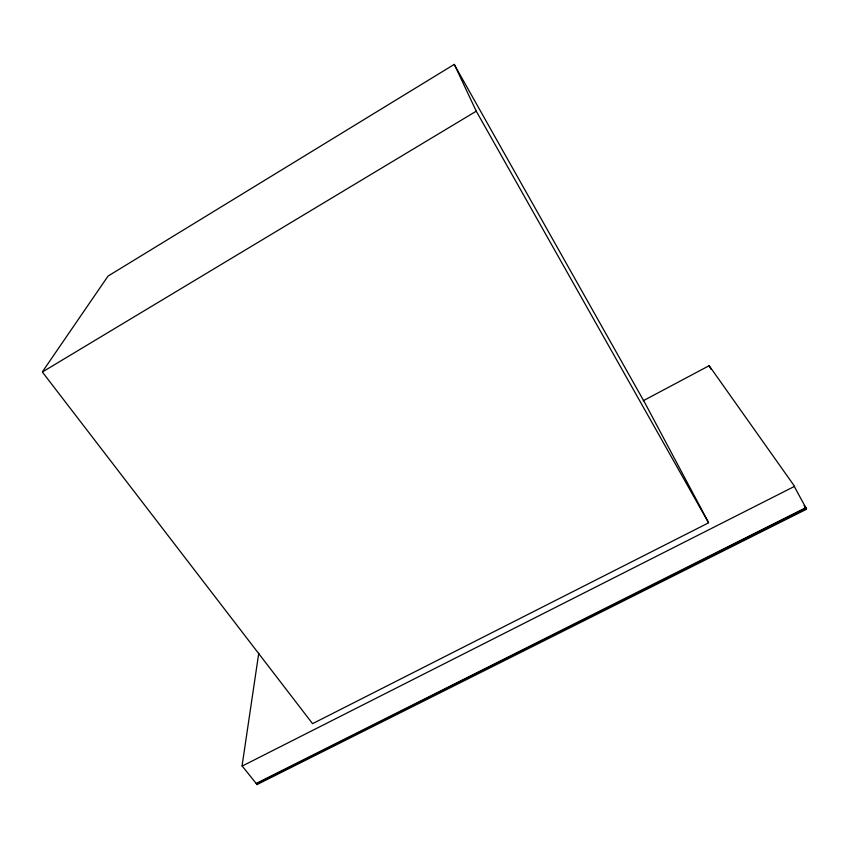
<?xml version="1.0" encoding="UTF-8"?>
<svg xmlns="http://www.w3.org/2000/svg" width="849" height="849" viewBox="0 0 849 849"><rect width="100%" height="100%" fill="white"/><g stroke="black" fill="none" stroke-linecap="round" stroke-linejoin="round"><path stroke-width="1.27" d="M708.522 522.697L476.268 111.187L454.289 64.365L108.035 276.095L42.45 371.724L42.652 372.393L312.559 723.666L708.193 523.026L708.544 522.517L644.953 403.02L454.226 64.439M804.258 505.728L806.306 509.347L257.141 784.508M805.839 507.649L256.26 783.425M258.743 653.284L242.061 765.872L256.26 783.542M42.482 371.936L476.268 111.187M242.124 766.085L794.293 486.488L805.85 507.776M257.141 784.635A1.549 1.22 -71 0 1 256.494 783.829L806.03 508.127L804.321 505.495M643.287 400.717L709.159 365.686L794.6 486.371M709.074 365.664L711.08 369.315M806.03 508.127A1.709 1.029 29.6 0 1 806.55 509.113"/></g></svg>
